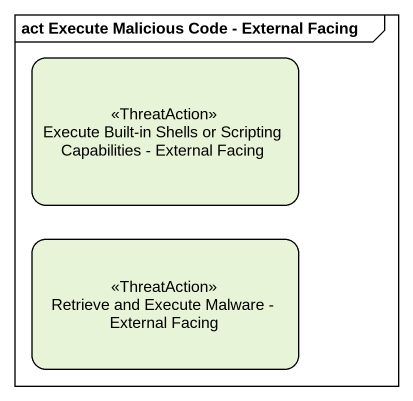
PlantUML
@startuml
mainframe act Execute Malicious Code - External Facing
hide empty description
state "Execute Built-in Shells or Scripting Capabilities - External Facing" as Execute_Built_in_Shells_or <<ThreatAction>>
state "Retrieve and Execute Malware - External Facing" as Retrieve_and_Execute <<ThreatAction>>
@enduml
